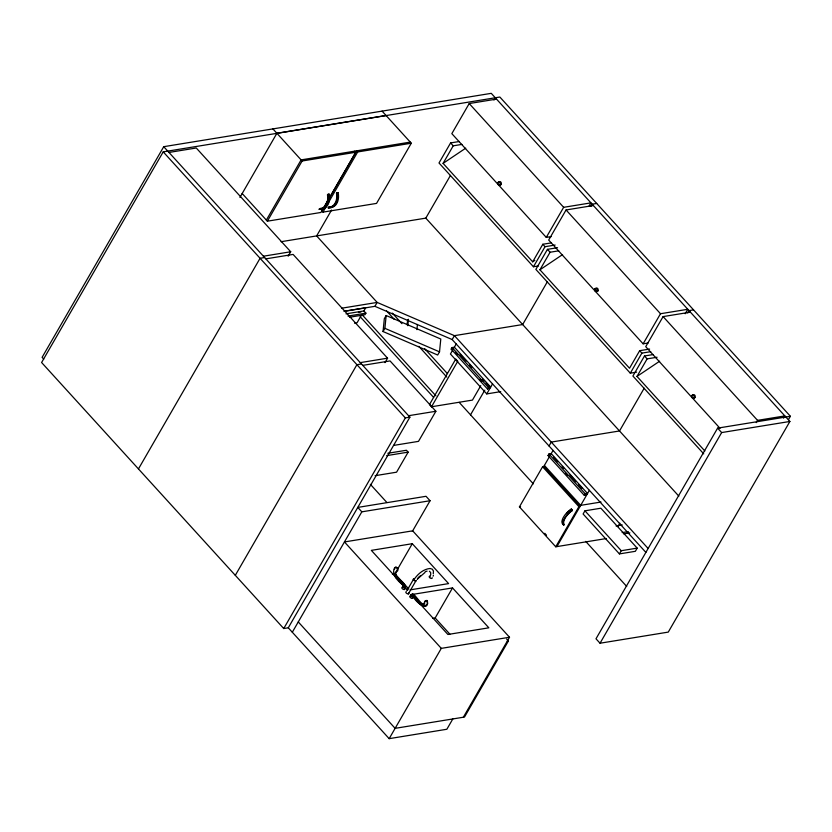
<?xml version="1.0" encoding="UTF-8"?>
<svg xmlns="http://www.w3.org/2000/svg" width="832" height="832" viewBox="0 0 832 832"><rect width="100%" height="100%" fill="white"/><g stroke="black" fill="none" stroke-linecap="round" stroke-linejoin="round"><path stroke-width="1.25" d="M433.274 573.789L433.441 571.033L432.307 569.192L430.03 568.474C423.02 569.182 417.383 574.434 413.65 580.102M383.042 331.531L384.322 318.718L386.162 315.526L440.794 339.03L439.525 351.842L437.674 355.025L383.042 331.531L384.894 328.338L386.162 315.526M407.129 324.792L407.638 319.623M407.826 325.718L408.46 319.27M416.926 329.638L417.435 324.47M403.26 586.477L403.364 585.489C398.33 581.287 390.811 574.881 394.69 567.559L396.448 567.237L397.987 568.693L397.779 570.638L395.803 572.697C395.273 579.675 406.234 581.308 405.122 587.787L403.26 586.477L403.946 585.395L403.374 584.553M424.767 603.054L423.904 604.406L421.138 603.013L413.899 594.36L411.778 594.277L411.07 595.057L412.339 596.461L413.015 596.107C414.71 601.546 429.416 613.402 427.357 600.569L426.036 600.475L425.038 601.754M394.42 569.431L394.836 568.048M404.539 587.881C405.652 581.402 394.68 579.779 395.21 572.79L397.426 569.785L397.062 568.027L395.855 567.33M429.572 577.502L430.716 574.714L430.643 572.51L429.374 571.241M433.087 576.181L433.43 575.38M163.727 146.682L409.895 417.154L288.278 627.806L283.733 628.545L41.6 362.513L163.218 151.861L499.845 97.032L790.4 416.281L717.61 428.137L595.993 638.789L600.038 643.219L668.273 632.102L789.89 421.46L491.265 93.34L163.727 146.682L42.11 357.334L43.732 359.112M239.928 197.454L276.89 133.286L386.069 115.502M266.354 220.074L301.111 159.89L410.28 142.106M242.143 193.471L267.363 221.187L302.12 161.002L355.722 152.266L354.713 151.164M138.455 468.926L260.073 258.274L264.618 257.535M288.132 256.225L290.701 251.763L196.269 148.002L168.969 152.443M319.166 209.3L319.53 208.666A12.147 8.861 80.7 0 0 327.486 194.875L329.056 194.054A12.522 9.131 80.7 0 1 320.372 209.102L319.166 209.3A12.522 9.131 80.7 0 0 327.85 194.251M320.372 209.102L320.726 208.468A12.147 8.861 80.7 0 0 322.899 208.166M329.056 194.054L327.486 194.875M328.047 200.19L320.975 212.451L267.363 221.187M329.337 197.964L355.722 152.266M323.222 208.79L321.932 211.026L322.941 212.129L376.542 203.403L411.289 143.218L382.086 111.124M324.511 206.565L327.08 202.103M329.014 198.765L356.678 150.842L357.687 151.944L411.289 143.218M322.941 212.129L357.687 151.944M328.193 207.823L328.557 207.199A12.147 8.861 80.7 0 0 336.523 193.409L338.083 192.587A12.522 9.131 80.7 0 1 329.399 207.626L328.193 207.823A12.522 9.131 80.7 0 0 336.887 192.774M329.399 207.626L329.763 207.002A12.147 8.861 80.7 0 0 336.898 201.75M338.083 192.587L336.523 193.409M331.573 210.038L316.638 235.914L377.166 302.422L454.428 335.66L648.128 548.496M496.506 99.102L469.206 103.553L451.838 133.64L546.27 237.401L551.231 236.6M459.441 141.492L450.59 142.927L439.005 162.989L533.447 266.76L538.502 265.938M534.841 260.374L532.688 261.82L443.092 163.374L453.222 145.818L461.926 144.404M361.608 314.891L357.063 322.774L354.505 323.19M363.563 311.522L365.737 307.746L343.99 311.282M345.987 313.851L363.896 310.939L365.914 313.154L365.009 314.714L349.658 317.221M344.448 311.282L374.91 306.322L377.166 302.422L341.619 308.214M281.091 241.706L425.807 218.13L450.486 175.386M494 100.027L495.3 97.781M235.3 575.338L356.918 364.697L361.473 363.948M384.987 362.638L387.556 358.176L293.114 254.415L265.824 258.866M283.733 628.545L405.35 417.903L409.895 417.154M645.871 552.396L452.171 339.56L454.428 335.66L522.662 324.542L547.342 281.809M451.183 349.128L452.088 347.558L454.366 347.183L490.682 387.088L488.415 387.462L487.51 389.033L451.183 349.128L452.327 348.941M452.691 348.306L454.033 347.766L456.206 344.001M452.826 349.846L450.434 354.006L486.751 393.91L500.718 391.633M292.313 632.237L361.826 511.836L430.061 500.729L426.026 496.298L357.791 507.406L361.826 511.836M431.506 406.765L457.777 361.265L455.759 359.05L429.489 404.55L431.506 406.765L472.451 400.098L480.782 385.663M387.806 453.284L406.453 450.258L408.158 452.13L396.573 472.191L375.097 475.696M362.752 365.362L390.052 360.922L435.874 411.268L418.496 441.366L393.692 445.401M546.27 237.401L563.649 207.314L590.938 202.873L589.014 206.211M532.688 261.82L542.818 244.265L551.522 242.85M533.447 266.76L545.033 246.698L555.142 245.045M593.351 205.514L566.062 209.966L548.683 240.053L643.126 343.824L648.086 343.013M557.554 247.697L547.446 249.35L535.86 269.412L630.302 373.173L636.615 372.143M649.615 349.066L639.673 350.678L629.533 368.233L539.937 269.797L550.077 252.242L558.771 250.817M470.527 414.846L484.786 390.156M590.845 206.44L592.145 204.194L596.7 203.455M486.751 393.91L492.523 383.906M412.329 531.44L430.061 500.729M397.488 569.317L412.287 543.702L448.604 583.606L410.218 589.857M403.125 585.926L402.324 587.298A1.685 0.863 30 0 0 402.116 588.494A1.685 0.863 30 0 0 404.134 589.534A1.685 0.863 30 0 0 404.695 588.515M404.342 589.524L405.142 588.141M406.962 590.616L413.774 578.802A1.685 0.863 30 0 0 414.305 580.632A1.685 0.863 30 0 0 416.27 580.31M408.356 593.902L415.792 581.017M410.311 596.076L411.112 594.693M412.329 598.291L413.13 596.918M432.598 618.405L435.157 617.989L452.525 587.912L488.842 627.817L447.897 634.483L420.233 604.084M549.026 445.973L551.273 442.073L619.518 430.966L644.186 388.222M548.038 455.541L548.943 453.97L551.221 453.606L587.538 493.511L585.26 493.875L584.355 495.446L548.038 455.541L549.172 455.354M606.393 538.533L555.745 546.78L519.428 506.875L542.589 466.752L543.733 466.575L549.578 456.435M549.536 454.73L550.878 454.189L553.062 450.414M288.278 627.806L389.168 738.66L441.293 648.367L509.527 637.25L412.682 530.837L344.448 541.944L441.293 648.367M643.126 343.824L660.504 313.726L687.794 309.286L685.214 313.737M630.302 373.173L641.878 353.111L650.728 351.666M690.404 312.156L663.104 316.597L645.736 346.684L720.065 428.355M653.338 354.536L644.488 355.982L632.913 376.043L703.737 453.866M704.839 450.975L636.99 376.428L647.13 358.873L657.072 357.25M566.54 513.594A12.147 5.533 -42.3 0 1 570.96 509.6L571.324 508.976L572.385 510.141A12.522 5.699 -42.3 0 0 563.701 525.19L562.63 524.014L562.994 523.39A12.147 5.533 -42.3 0 1 562.744 520.156M563.701 525.19L564.065 524.566A12.147 5.533 -42.3 0 1 572.021 510.775L572.385 510.141M452.816 718.952L446.857 729.258L389.168 738.66M687.7 312.863L689 310.606L693.545 309.868M555.745 546.78L578.916 506.667L580.05 506.48L543.733 466.575M556.889 546.603L589.378 490.318M463.351 717.236L509.527 637.25M506.678 639.059L508.414 640.962L464.495 717.049L395.117 728.343L298.272 621.93M584.948 510.817L583.107 513.999L619.424 553.904L635.346 551.314L637.187 548.122L600.87 508.217L584.948 510.817L621.265 550.722L637.187 548.122M617.916 526.562L619.84 523.214M619.424 553.904L621.265 550.722M600.038 643.219L721.656 432.567L789.89 421.46M756.257 422.594L757.546 420.358L784.846 415.917L783.557 418.142M788.455 419.64L790.4 416.281M420.295 575.858L417.321 579.103L424.871 572.582M395.054 567.757L395.824 567.216M417.518 578.822L419.64 576.451M412.37 594.173L411.07 595.057M443.092 163.374L465.733 148.169M539.937 269.797L562.578 254.592M636.99 376.428L659.63 361.223M425.131 571.761L427.086 571.095M424.601 606.185L427.627 603.751L426.764 600.662L424.83 601.099L423.821 604.219L422.042 604.157L418.278 601.058L412.547 594.121M319.53 208.666L320.726 208.468M328.557 207.199L329.763 207.002M498.098 182.406L499.096 182.239M500.115 184.621L501.114 184.454M263.411 256.214L290.701 251.763M358.436 312.354L361.005 311.938M348.005 316.066L365.914 313.154M594.953 288.818L595.951 288.652M596.97 291.034L597.969 290.867M360.266 362.627L387.556 358.176M487.51 389.033L490.35 387.681L486.023 382.928M408.574 415.709L435.874 411.268M691.995 395.45L692.994 395.283M694.013 397.665L695.011 397.498M386.682 455.634L408.158 452.13M587.205 494.094L584.355 495.446M519.428 506.875L520.562 506.688M601.016 502.039L580.705 505.346L544.388 465.442M412.287 543.702L371.342 550.368L396.417 577.918M616.075 525.97L622.284 524.961M622.138 532.615L628.337 531.606M623.657 533.863L629.866 532.854M392.361 574.184L394.919 573.768M452.525 587.912L411.58 594.578L418.496 602.181M507.281 641.15L508.414 640.962M423.706 606.091L424.455 606.164M374.91 306.322L452.171 339.56M384.894 328.338L439.525 351.842M422.947 605.883L419.838 603.814L416.125 599.362M401.014 582.764L402.979 584.199M400.712 582.535L399.173 581.183M413.608 596.003L415.605 598.499M469.206 103.553L563.649 207.314M566.062 209.966L660.504 313.726M663.104 316.597L757.546 420.358M717.61 428.137L721.656 432.567M450.59 142.927L453.222 145.818M542.818 244.265L545.033 246.698M547.446 249.35L550.077 252.242M639.673 350.678L641.878 353.111M644.488 355.982L647.13 358.873M425.807 218.13L678.85 496.153M272.906 128.908L302.12 161.002M460.086 354.422L466.138 361.078M469.591 364.874L472.191 367.723M482.57 379.122L484.297 381.025M553.478 457.038L557.804 461.791M562.12 466.534L563.857 468.437M569.91 475.093L575.962 481.738M578.552 484.588L582.015 488.394M452.088 347.558L488.415 387.462M548.943 453.97L585.26 493.875M455.78 352.737L457.517 354.64M480.002 379.34L481.728 381.243M565.604 473.408L567.341 475.311M542.589 466.752L578.916 506.667M392.33 313.113L401.939 323.669M424.653 348.629L447.377 373.589M570.96 509.6L572.021 510.775M386.516 310.825L394.378 319.467M418.839 346.341L446.794 377.062M459.191 402.376L533.354 483.87M585.707 541.393L626.714 586.446M562.994 523.39L564.065 524.566M362.554 315.234L435.937 395.866M360.235 316.784L433.618 397.415M544.783 533.291L546.51 535.194M163.218 151.861L405.35 417.903M370.365 484.338L386.901 502.507M395.782 574.725L408.762 588.973M435.157 617.989L449.862 634.14M399.017 580.767L407.659 590.273M395.803 576.94L396.386 577.855M394.722 574.569L394.462 573.581M408.71 592.904A1.685 0.863 30 0 1 408.148 593.923A1.685 0.863 30 0 1 406.13 592.883A1.685 0.863 30 0 1 406.338 591.687M432.193 577.71A1.685 0.863 30 0 1 431.267 578.427A1.685 0.863 30 0 1 429.416 577.304A1.685 0.863 30 0 1 429.697 576.212M413.608 596.201A1.685 0.863 30 0 1 412.298 596.825A1.685 0.863 30 0 1 410.602 595.234A1.685 0.863 30 0 1 412.214 594.89M412.464 597.002A1.685 0.863 30 0 1 412.225 598.302A1.685 0.863 30 0 1 410.03 597.178A1.685 0.863 30 0 1 410.644 596.066M404.612 586.321A1.685 0.863 30 0 1 405.319 588.089A1.685 0.863 30 0 1 402.834 587.018A1.685 0.863 30 0 1 403.832 585.978M562.63 524.014A12.522 5.699 -42.3 0 1 571.324 508.976M692.848 395.647A1.685 1.227 80.7 0 1 694.637 395.054A1.685 1.227 80.7 0 1 694.949 397.613A1.685 1.227 80.7 0 1 693.046 397.322M595.795 289.016A1.685 1.227 80.7 0 1 597.584 288.413A1.685 1.227 80.7 0 1 597.896 290.971A1.685 1.227 80.7 0 1 595.993 290.69M498.94 182.603A1.685 1.227 80.7 0 1 500.739 182A1.685 1.227 80.7 0 1 501.051 184.558A1.685 1.227 80.7 0 1 499.148 184.267M328.682 200.564A12.147 8.861 80.7 0 1 328.193 202.374M691.85 395.814A1.685 1.227 80.7 0 0 693.212 398.226A1.685 1.227 80.7 0 0 693.971 395.637A1.685 1.227 80.7 0 0 691.85 395.814M594.797 289.182A1.685 1.227 80.7 0 0 596.159 291.595A1.685 1.227 80.7 0 0 596.918 289.006A1.685 1.227 80.7 0 0 594.797 289.182M497.942 182.759A1.685 1.227 80.7 0 0 499.304 185.182A1.685 1.227 80.7 0 0 500.063 182.582A1.685 1.227 80.7 0 0 497.942 182.759"/></g></svg>
